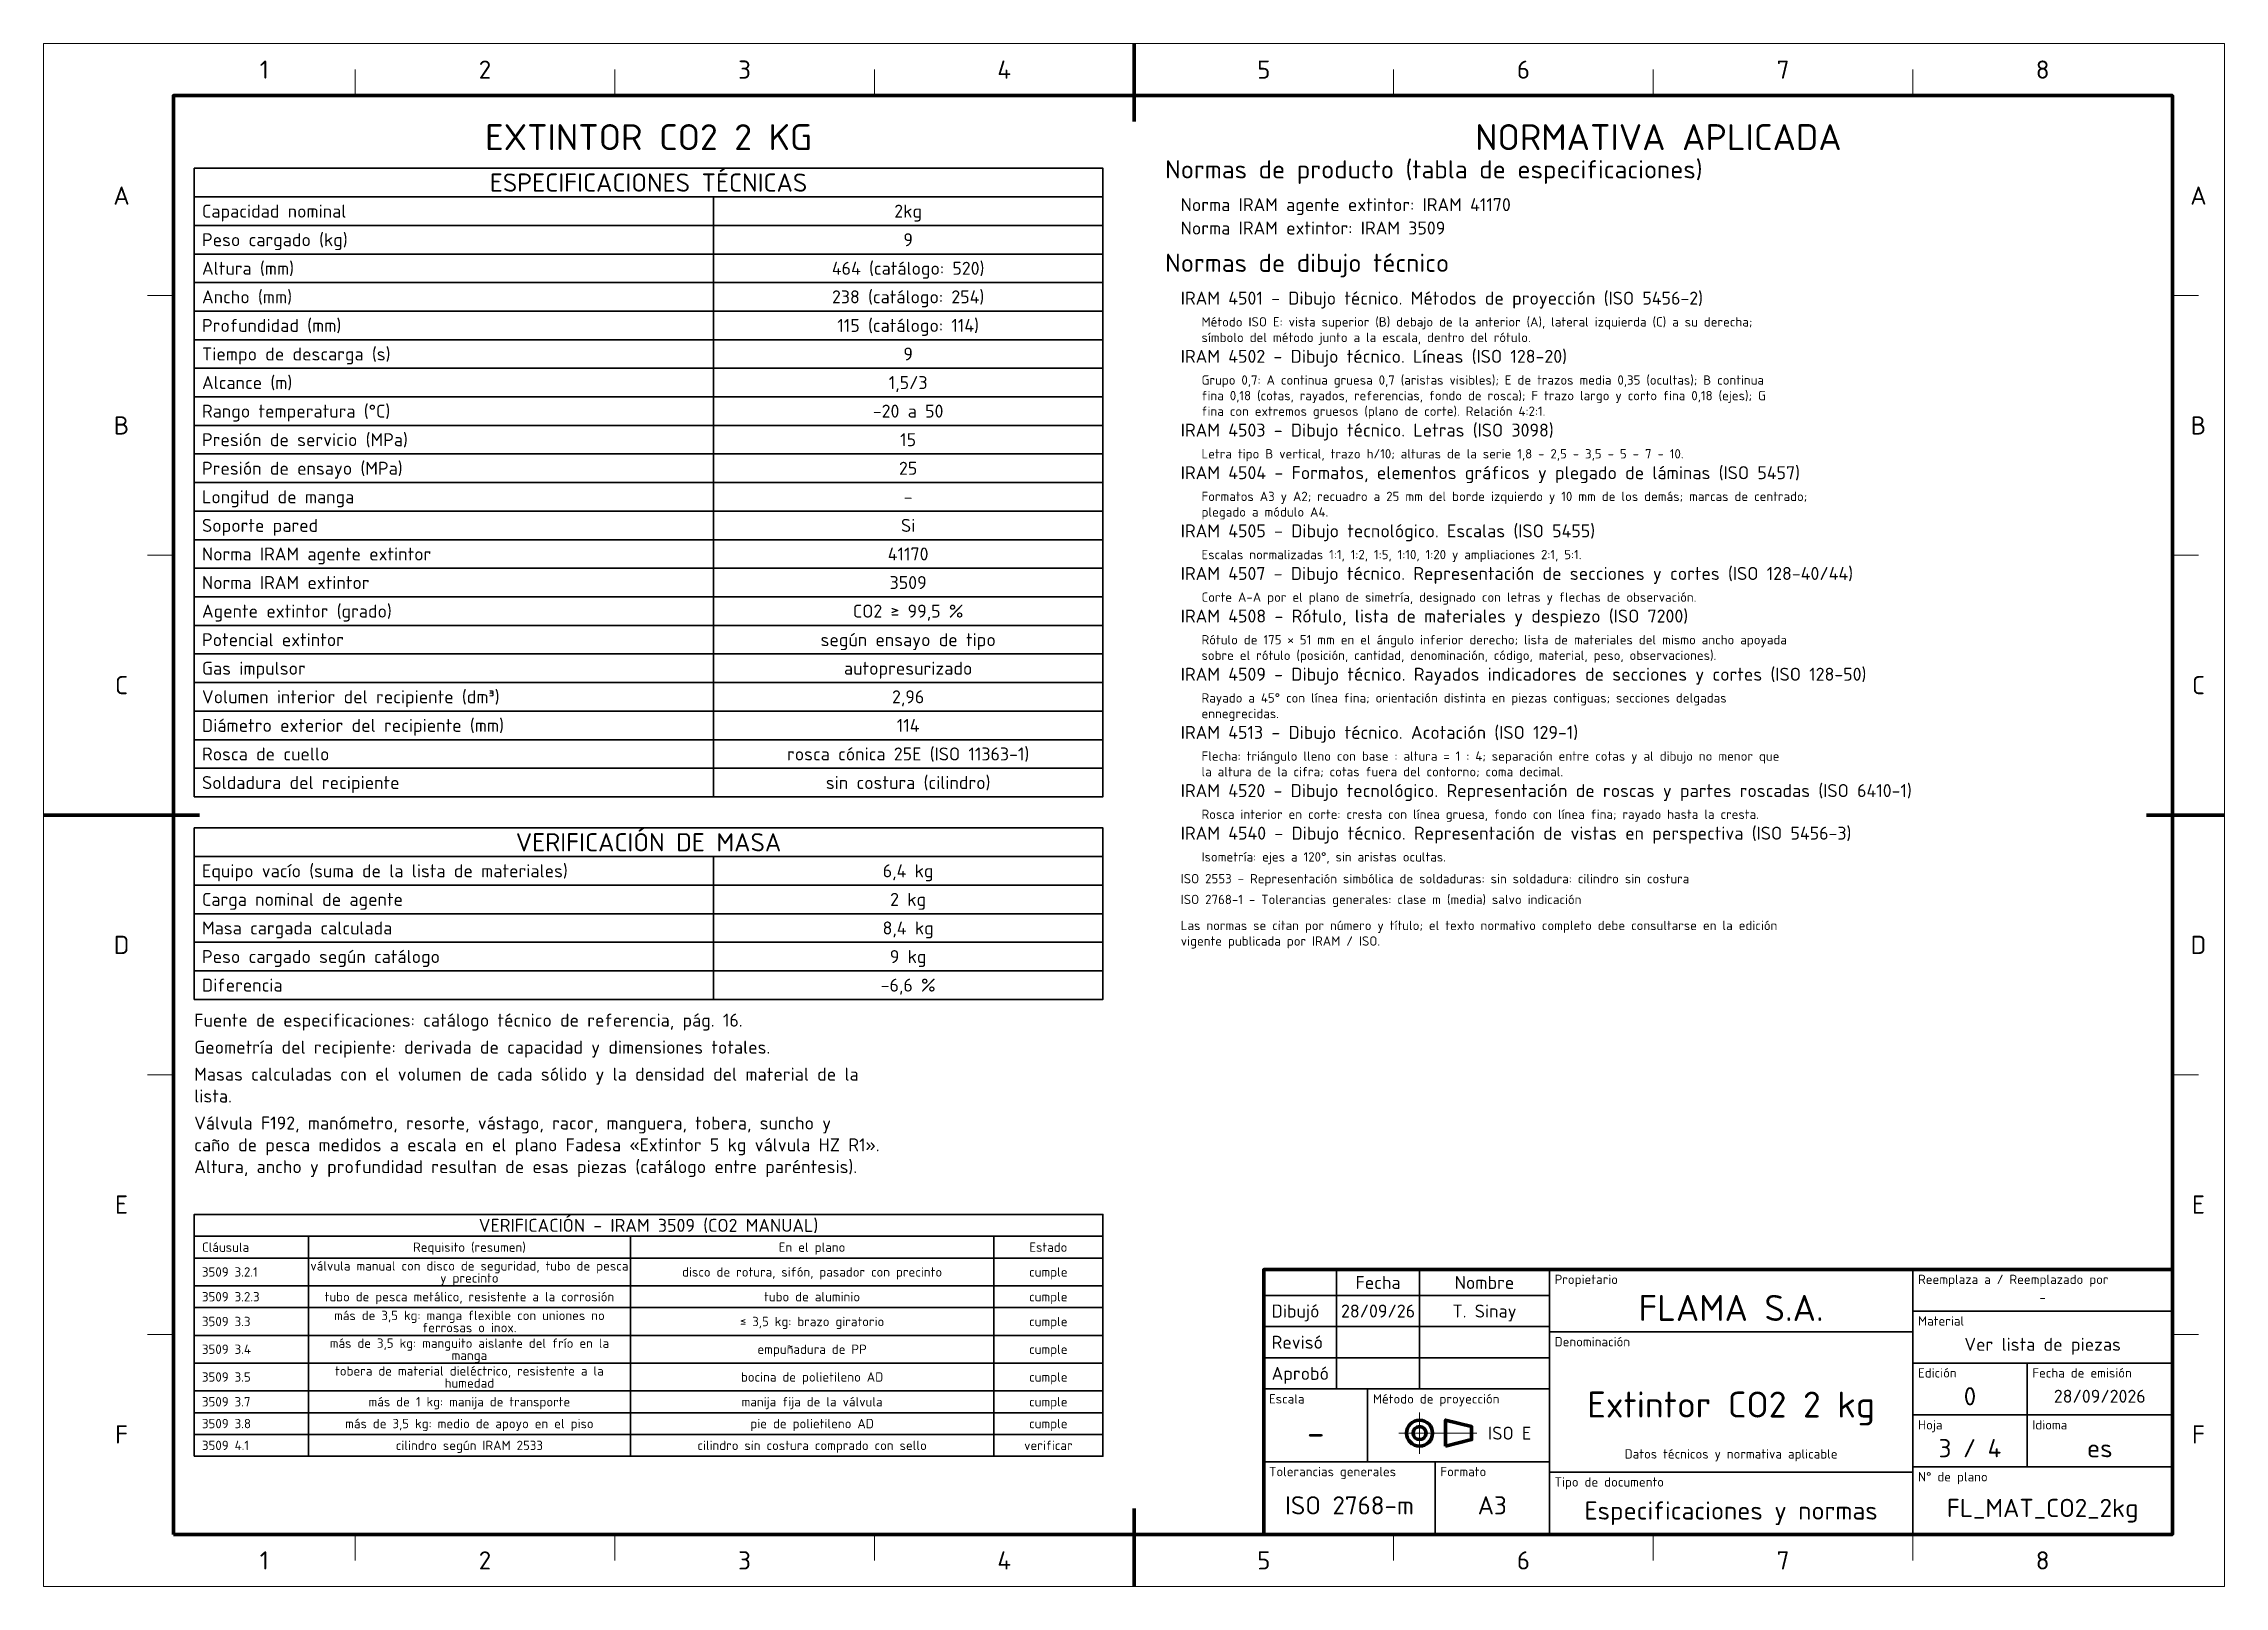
# Paper-space layout 'Hoja3_Especificaciones' of a CAD drawing. Header units: millimetres. Extents: x 0 to 420, y 0 to 297.
# The model-space entities are those that its viewports show. They can reach past a viewport. Long polylines and large blocks are cut down to what shows.
import ezdxf
from ezdxf.enums import TextEntityAlignment as Align

# ---------------------------------------------------------------- set-up
doc = ezdxf.new("R2010")
doc.units = ezdxf.units.MM
doc.linetypes.add('IRAM-F-TRAZO-PUNTO', pattern=[20, 15, -2, 1, -2])
for name, color, linetype, lineweight in [('01-VISIBLE', 7, 'CONTINUOUS', 70), ('03-EJE', 1, 'IRAM-F-TRAZO-PUNTO', 18), ('06-TEXTO', 7, 'CONTINUOUS', 25), ('07-RECUADRO', 7, 'CONTINUOUS', 70), ('08-FINA', 5, 'CONTINUOUS', 18), ('10-ROTULO', 7, 'CONTINUOUS', 35), ('11-TEXTO-ROTULO', 7, 'CONTINUOUS', 25)]:
    doc.layers.add(name, color=color, linetype=linetype, lineweight=lineweight)
doc.styles.add('ISO3098', font='isocpeur.ttf')

msp = doc.modelspace()

# ---------------------------------------------------------------- linework, layer by layer
at = {"layer": '01-VISIBLE'}
msp.add_lwpolyline([(1578, 27), (1583, 28.25), (1583, 30.75), (1578, 32)], close=True, dxfattribs=at)
for radius in [2.5, 1.25]:
    msp.add_circle((1573, 29.5), radius, dxfattribs=at)
at = {"layer": '03-EJE'}
for p, q in [((1569, 29.5), (1584.5, 29.5)), ((1573, 25.5), (1573, 33.5))]:
    msp.add_line(p, q, dxfattribs=at)
at = {"layer": '07-RECUADRO'}
for p, q in [((1518, 297), (1518, 282)), ((1308, 148.5), (1338, 148.5)), ((1728, 148.5), (1713, 148.5)), ((1518, 0), (1518, 15))]:
    msp.add_line(p, q, dxfattribs=at)
for points in [[(1333, 10), (1718, 10), (1718, 287), (1333, 287)], [(1543, 10), (1718, 10), (1718, 61), (1543, 61)]]:
    msp.add_lwpolyline(points, close=True, dxfattribs=at)
at = {"layer": '08-FINA'}
for p, q in [((1368, 287), (1368, 292)), ((1418, 287), (1418, 292)), ((1468, 287), (1468, 292)), ((1568, 287), (1568, 292)), ((1618, 287), (1618, 292)), ((1668, 287), (1668, 292)), ((1333, 248.5), (1328, 248.5)), ((1718, 248.5), (1723, 248.5)), ((1333, 198.5), (1328, 198.5)), ((1718, 198.5), (1723, 198.5)), ((1333, 98.5), (1328, 98.5)), ((1718, 98.5), (1723, 98.5)), ((1333, 48.5), (1328, 48.5)), ((1718, 48.5), (1723, 48.5)), ((1368, 10), (1368, 5)), ((1418, 10), (1418, 5)), ((1468, 10), (1468, 5)), ((1568, 10), (1568, 5)), ((1618, 10), (1618, 5)), ((1668, 10), (1668, 5))]:
    msp.add_line(p, q, dxfattribs=at)
msp.add_lwpolyline([(1308, 0), (1728, 0), (1728, 297), (1308, 297)], close=True, dxfattribs=at)
at = {"layer": '10-ROTULO'}
for points in [[(1337, 267.5), (1512, 267.5), (1512, 273), (1337, 273)], [(1337, 262), (1437, 262), (1437, 267.5), (1337, 267.5)], [(1437, 262), (1512, 262), (1512, 267.5), (1437, 267.5)], [(1337, 256.5), (1437, 256.5), (1437, 262), (1337, 262)], [(1437, 256.5), (1512, 256.5), (1512, 262), (1437, 262)], [(1337, 251), (1437, 251), (1437, 256.5), (1337, 256.5)], [(1437, 251), (1512, 251), (1512, 256.5), (1437, 256.5)], [(1337, 245.5), (1437, 245.5), (1437, 251), (1337, 251)], [(1437, 245.5), (1512, 245.5), (1512, 251), (1437, 251)], [(1337, 240), (1437, 240), (1437, 245.5), (1337, 245.5)], [(1437, 240), (1512, 240), (1512, 245.5), (1437, 245.5)], [(1337, 234.5), (1437, 234.5), (1437, 240), (1337, 240)], [(1437, 234.5), (1512, 234.5), (1512, 240), (1437, 240)], [(1337, 229), (1437, 229), (1437, 234.5), (1337, 234.5)], [(1437, 229), (1512, 229), (1512, 234.5), (1437, 234.5)], [(1337, 223.5), (1437, 223.5), (1437, 229), (1337, 229)], [(1437, 223.5), (1512, 223.5), (1512, 229), (1437, 229)], [(1337, 218), (1437, 218), (1437, 223.5), (1337, 223.5)], [(1437, 218), (1512, 218), (1512, 223.5), (1437, 223.5)], [(1337, 212.5), (1437, 212.5), (1437, 218), (1337, 218)], [(1437, 212.5), (1512, 212.5), (1512, 218), (1437, 218)], [(1337, 207), (1437, 207), (1437, 212.5), (1337, 212.5)], [(1437, 207), (1512, 207), (1512, 212.5), (1437, 212.5)], [(1337, 201.5), (1437, 201.5), (1437, 207), (1337, 207)], [(1437, 201.5), (1512, 201.5), (1512, 207), (1437, 207)], [(1337, 196), (1437, 196), (1437, 201.5), (1337, 201.5)], [(1437, 196), (1512, 196), (1512, 201.5), (1437, 201.5)], [(1337, 190.5), (1437, 190.5), (1437, 196), (1337, 196)], [(1437, 190.5), (1512, 190.5), (1512, 196), (1437, 196)], [(1337, 185), (1437, 185), (1437, 190.5), (1337, 190.5)], [(1437, 185), (1512, 185), (1512, 190.5), (1437, 190.5)], [(1337, 179.5), (1437, 179.5), (1437, 185), (1337, 185)], [(1437, 179.5), (1512, 179.5), (1512, 185), (1437, 185)], [(1337, 174), (1437, 174), (1437, 179.5), (1337, 179.5)], [(1437, 174), (1512, 174), (1512, 179.5), (1437, 179.5)], [(1337, 168.5), (1437, 168.5), (1437, 174), (1337, 174)], [(1437, 168.5), (1512, 168.5), (1512, 174), (1437, 174)], [(1337, 163), (1437, 163), (1437, 168.5), (1337, 168.5)], [(1437, 163), (1512, 163), (1512, 168.5), (1437, 168.5)], [(1337, 157.5), (1437, 157.5), (1437, 163), (1337, 163)], [(1437, 157.5), (1512, 157.5), (1512, 163), (1437, 163)], [(1337, 152), (1437, 152), (1437, 157.5), (1337, 157.5)], [(1437, 152), (1512, 152), (1512, 157.5), (1437, 157.5)], [(1337, 140.5), (1512, 140.5), (1512, 146), (1337, 146)], [(1337, 135), (1437, 135), (1437, 140.5), (1337, 140.5)], [(1437, 135), (1512, 135), (1512, 140.5), (1437, 140.5)], [(1337, 129.5), (1437, 129.5), (1437, 135), (1337, 135)], [(1437, 129.5), (1512, 129.5), (1512, 135), (1437, 135)], [(1337, 124), (1437, 124), (1437, 129.5), (1337, 129.5)], [(1437, 124), (1512, 124), (1512, 129.5), (1437, 129.5)], [(1337, 118.5), (1437, 118.5), (1437, 124), (1337, 124)], [(1437, 118.5), (1512, 118.5), (1512, 124), (1437, 124)], [(1337, 113), (1437, 113), (1437, 118.5), (1337, 118.5)], [(1437, 113), (1512, 113), (1512, 118.5), (1437, 118.5)], [(1337, 67.4), (1512, 67.4), (1512, 71.6), (1337, 71.6)], [(1337, 63.2), (1359, 63.2), (1359, 67.4), (1337, 67.4)], [(1359, 63.2), (1421, 63.2), (1421, 67.4), (1359, 67.4)], [(1421, 63.2), (1491, 63.2), (1491, 67.4), (1421, 67.4)], [(1491, 63.2), (1512, 63.2), (1512, 67.4), (1491, 67.4)], [(1337, 57.86), (1359, 57.86), (1359, 63.2), (1337, 63.2)], [(1359, 57.86), (1421, 57.86), (1421, 63.2), (1359, 63.2)], [(1421, 57.86), (1491, 57.86), (1491, 63.2), (1421, 63.2)], [(1491, 57.86), (1512, 57.86), (1512, 63.2), (1491, 63.2)], [(1543, 56), (1557, 56), (1557, 61), (1543, 61)], [(1557, 56), (1573, 56), (1573, 61), (1557, 61)], [(1573, 56), (1598, 56), (1598, 61), (1573, 61)], [(1598, 49), (1668, 49), (1668, 61), (1598, 61)], [(1668, 53), (1718, 53), (1718, 61), (1668, 61)], [(1337, 53.66), (1359, 53.66), (1359, 57.86), (1337, 57.86)], [(1359, 53.66), (1421, 53.66), (1421, 57.86), (1359, 57.86)], [(1421, 53.66), (1491, 53.66), (1491, 57.86), (1421, 57.86)], [(1491, 53.66), (1512, 53.66), (1512, 57.86), (1491, 57.86)], [(1543, 50), (1557, 50), (1557, 56), (1543, 56)], [(1557, 50), (1573, 50), (1573, 56), (1557, 56)], [(1573, 50), (1598, 50), (1598, 56), (1573, 56)], [(1337, 48.32), (1359, 48.32), (1359, 53.66), (1337, 53.66)], [(1359, 48.32), (1421, 48.32), (1421, 53.66), (1359, 53.66)], [(1421, 48.32), (1491, 48.32), (1491, 53.66), (1421, 53.66)], [(1491, 48.32), (1512, 48.32), (1512, 53.66), (1491, 53.66)], [(1668, 43), (1718, 43), (1718, 53), (1668, 53)], [(1337, 42.98), (1359, 42.98), (1359, 48.32), (1337, 48.32)], [(1359, 42.98), (1421, 42.98), (1421, 48.32), (1359, 48.32)], [(1421, 42.98), (1491, 42.98), (1491, 48.32), (1421, 48.32)], [(1491, 42.98), (1512, 42.98), (1512, 48.32), (1491, 48.32)], [(1543, 44), (1557, 44), (1557, 50), (1543, 50)], [(1557, 44), (1573, 44), (1573, 50), (1557, 50)], [(1573, 44), (1598, 44), (1598, 50), (1573, 50)], [(1598, 22), (1668, 22), (1668, 49), (1598, 49)], [(1337, 37.64), (1359, 37.64), (1359, 42.98), (1337, 42.98)], [(1359, 37.64), (1421, 37.64), (1421, 42.98), (1359, 42.98)], [(1421, 37.64), (1491, 37.64), (1491, 42.98), (1421, 42.98)], [(1491, 37.64), (1512, 37.64), (1512, 42.98), (1491, 42.98)], [(1543, 38), (1557, 38), (1557, 44), (1543, 44)], [(1557, 38), (1573, 38), (1573, 44), (1557, 44)], [(1573, 38), (1598, 38), (1598, 44), (1573, 44)], [(1668, 33), (1690, 33), (1690, 43), (1668, 43)], [(1690, 33), (1718, 33), (1718, 43), (1690, 43)], [(1543, 24), (1563, 24), (1563, 38), (1543, 38)], [(1563, 24), (1598, 24), (1598, 38), (1563, 38)], [(1337, 33.44), (1359, 33.44), (1359, 37.64), (1337, 37.64)], [(1359, 33.44), (1421, 33.44), (1421, 37.64), (1359, 37.64)], [(1421, 33.44), (1491, 33.44), (1491, 37.64), (1421, 37.64)], [(1491, 33.44), (1512, 33.44), (1512, 37.64), (1491, 37.64)], [(1337, 29.24), (1359, 29.24), (1359, 33.44), (1337, 33.44)], [(1359, 29.24), (1421, 29.24), (1421, 33.44), (1359, 33.44)], [(1421, 29.24), (1491, 29.24), (1491, 33.44), (1421, 33.44)], [(1491, 29.24), (1512, 29.24), (1512, 33.44), (1491, 33.44)], [(1668, 23), (1690, 23), (1690, 33), (1668, 33)], [(1690, 23), (1718, 23), (1718, 33), (1690, 33)], [(1337, 25.04), (1359, 25.04), (1359, 29.24), (1337, 29.24)], [(1359, 25.04), (1421, 25.04), (1421, 29.24), (1359, 29.24)], [(1421, 25.04), (1491, 25.04), (1491, 29.24), (1421, 29.24)], [(1491, 25.04), (1512, 25.04), (1512, 29.24), (1491, 29.24)], [(1543, 10), (1576, 10), (1576, 24), (1543, 24)], [(1576, 10), (1598, 10), (1598, 24), (1576, 24)], [(1598, 10), (1668, 10), (1668, 22), (1598, 22)], [(1668, 10), (1718, 10), (1718, 23), (1668, 23)]]:
    msp.add_lwpolyline(points, close=True, dxfattribs=at)

# ---------------------------------------------------------------- texts
at = {"layer": '06-TEXTO', "style": 'ISO3098'}
for s, height, p in [('1', 3.5, (1350.5, 292)), ('2', 3.5, (1393, 292)), ('3', 3.5, (1443, 292)), ('4', 3.5, (1493, 292)), ('5', 3.5, (1543, 292)), ('6', 3.5, (1593, 292)), ('7', 3.5, (1643, 292)), ('8', 3.5, (1693, 292)), ('EXTINTOR CO2 2 KG', 5, (1424.5, 279)), ('NORMATIVA APLICADA', 5, (1619, 279)), ('ESPECIFICACIONES TÉCNICAS', 3.5, (1424.5, 270.25)), ('A', 3.5, (1323, 267.75)), ('A', 3.5, (1723, 267.75)), ('2kg', 2.5, (1474.5, 264.75)), ('9', 2.5, (1474.5, 259.25)), ('464 (catálogo: 520)', 2.5, (1474.5, 253.75)), ('238 (catálogo: 254)', 2.5, (1474.5, 248.25)), ('115 (catálogo: 114)', 2.5, (1474.5, 242.75)), ('9', 2.5, (1474.5, 237.25)), ('1,5/3', 2.5, (1474.5, 231.75)), ('-20 a 50', 2.5, (1474.5, 226.25)), ('B', 3.5, (1323, 223.5)), ('B', 3.5, (1723, 223.5)), ('15', 2.5, (1474.5, 220.75)), ('25', 2.5, (1474.5, 215.25)), ('-', 2.5, (1474.5, 209.75)), ('Si', 2.5, (1474.5, 204.25)), ('41170', 2.5, (1474.5, 198.75)), ('3509', 2.5, (1474.5, 193.25)), ('CO2 ≥ 99,5 %', 2.5, (1474.5, 187.75)), ('según ensayo de tipo', 2.5, (1474.5, 182.25)), ('autopresurizado', 2.5, (1474.5, 176.75)), ('C', 3.5, (1323, 173.5)), ('2,96', 2.5, (1474.5, 171.25)), ('C', 3.5, (1723, 173.5)), ('114', 2.5, (1474.5, 165.75)), ('rosca cónica 25E (ISO 11363-1)', 2.5, (1474.5, 160.25)), ('sin costura (cilindro)', 2.5, (1474.5, 154.75)), ('VERIFICACIÓN DE MASA', 3.5, (1424.5, 143.25)), ('6,4 kg', 2.5, (1474.5, 137.75)), ('2 kg', 2.5, (1474.5, 132.25)), ('8,4 kg', 2.5, (1474.5, 126.75)), ('D', 3.5, (1323, 123.5)), ('9 kg', 2.5, (1474.5, 121.25)), ('D', 3.5, (1723, 123.5)), ('-6,6 %', 2.5, (1474.5, 115.75)), ('E', 3.5, (1323, 73.5)), ('VERIFICACIÓN - IRAM 3509 (CO2 MANUAL)', 2.5, (1424.5, 69.5)), ('E', 3.5, (1723, 73.5)), ('Requisito (resumen)', 1.8, (1390, 65.3)), ('En el plano', 1.8, (1456, 65.3)), ('Estado', 1.8, (1501.5, 65.3)), ('válvula manual con disco de seguridad, tubo de pesca', 1.8, (1390, 61.7)), ('y precinto', 1.8, (1390, 59.36)), ('disco de rotura, sifón, pasador con precinto', 1.8, (1456, 60.53)), ('cumple', 1.8, (1501.5, 60.53)), ('tubo de pesca metálico, resistente a la corrosión', 1.8, (1390, 55.76)), ('tubo de aluminio', 1.8, (1456, 55.76)), ('cumple', 1.8, (1501.5, 55.76)), ('más de 3,5 kg: manga flexible con uniones no', 1.8, (1390, 52.16)), ('ferrosas o inox.', 1.8, (1390, 49.82)), ('≤ 3,5 kg: brazo giratorio', 1.8, (1456, 50.99)), ('cumple', 1.8, (1501.5, 50.99)), ('más de 3,5 kg: manguito aislante del frío en la', 1.8, (1390, 46.82)), ('empuñadura de PP', 1.8, (1456, 45.65)), ('cumple', 1.8, (1501.5, 45.65)), ('tobera de material dieléctrico, resistente a la', 1.8, (1390, 41.48)), ('manga', 1.8, (1390, 44.48)), ('humedad', 1.8, (1390, 39.14)), ('bocina de polietileno AD', 1.8, (1456, 40.31)), ('cumple', 1.8, (1501.5, 40.31)), ('más de 1 kg: manija de transporte', 1.8, (1390, 35.54)), ('manija fija de la válvula', 1.8, (1456, 35.54)), ('cumple', 1.8, (1501.5, 35.54)), ('F', 3.5, (1323, 29.25)), ('más de 3,5 kg: medio de apoyo en el piso', 1.8, (1390, 31.34)), ('pie de polietileno AD', 1.8, (1456, 31.34)), ('cumple', 1.8, (1501.5, 31.34)), ('F', 3.5, (1723, 29.25)), ('cilindro según IRAM 2533', 1.8, (1390, 27.14)), ('cilindro sin costura comprado con sello', 1.8, (1456, 27.14)), ('verificar', 1.8, (1501.5, 27.14)), ('1', 3.5, (1350.5, 5)), ('2', 3.5, (1393, 5)), ('3', 3.5, (1443, 5)), ('4', 3.5, (1493, 5)), ('5', 3.5, (1543, 5)), ('6', 3.5, (1593, 5)), ('7', 3.5, (1643, 5)), ('8', 3.5, (1693, 5))]:
    msp.add_text(s, height=height, dxfattribs=at).set_placement(p, align=Align.MIDDLE_CENTER)
for s, height, p in [('Normas de producto (tabla de especificaciones)', 3.5, (1524, 270)), ('Norma IRAM agente extintor: IRAM 41170', 2.5, (1527, 264)), ('Norma IRAM extintor: IRAM 3509', 2.5, (1527, 259.5)), ('Normas de dibujo técnico', 3.5, (1524, 252)), ('IRAM 4501 - Dibujo técnico. Métodos de proyección (ISO 5456-2)', 2.5, (1527, 246)), ('Método ISO E: vista superior (B) debajo de la anterior (A), lateral izquierda (C) a su derecha;', 1.8, (1531, 242)), ('símbolo del método junto a la escala, dentro del rótulo.', 1.8, (1531, 239)), ('IRAM 4502 - Dibujo técnico. Líneas (ISO 128-20)', 2.5, (1527, 234.8)), ('Grupo 0,7: A continua gruesa 0,7 (aristas visibles); E de trazos media 0,35 (ocultas); B continua', 1.8, (1531, 230.8)), ('fina 0,18 (cotas, rayados, referencias, fondo de rosca); F trazo largo y corto fina 0,18 (ejes); G', 1.8, (1531, 227.8)), ('fina con extremos gruesos (plano de corte). Relación 4:2:1.', 1.8, (1531, 224.8)), ('IRAM 4503 - Dibujo técnico. Letras (ISO 3098)', 2.5, (1527, 220.6)), ('Letra tipo B vertical, trazo h/10; alturas de la serie 1,8 - 2,5 - 3,5 - 5 - 7 - 10.', 1.8, (1531, 216.6)), ('IRAM 4504 - Formatos, elementos gráficos y plegado de láminas (ISO 5457)', 2.5, (1527, 212.4)), ('Formatos A3 y A2; recuadro a 25 mm del borde izquierdo y 10 mm de los demás; marcas de centrado;', 1.8, (1531, 208.4)), ('plegado a módulo A4.', 1.8, (1531, 205.4)), ('IRAM 4505 - Dibujo tecnológico. Escalas (ISO 5455)', 2.5, (1527, 201.2)), ('Escalas normalizadas 1:1, 1:2, 1:5, 1:10, 1:20 y ampliaciones 2:1, 5:1.', 1.8, (1531, 197.2)), ('IRAM 4507 - Dibujo técnico. Representación de secciones y cortes (ISO 128-40/44)', 2.5, (1527, 193)), ('Corte A-A por el plano de simetría, designado con letras y flechas de observación.', 1.8, (1531, 189)), ('IRAM 4508 - Rótulo, lista de materiales y despiezo (ISO 7200)', 2.5, (1527, 184.8)), ('Rótulo de 175 × 51 mm en el ángulo inferior derecho; lista de materiales del mismo ancho apoyada', 1.8, (1531, 180.8)), ('IRAM 4509 - Dibujo técnico. Rayados indicadores de secciones y cortes (ISO 128-50)', 2.5, (1527, 173.6)), ('sobre el rótulo (posición, cantidad, denominación, código, material, peso, observaciones).', 1.8, (1531, 177.8)), ('ennegrecidas.', 1.8, (1531, 166.6)), ('Rayado a 45° con línea fina; orientación distinta en piezas contiguas; secciones delgadas', 1.8, (1531, 169.6)), ('IRAM 4513 - Dibujo técnico. Acotación (ISO 129-1)', 2.5, (1527, 162.4)), ('Flecha: triángulo lleno con base : altura = 1 : 4; separación entre cotas y al dibujo no menor que', 1.8, (1531, 158.4)), ('la altura de la cifra; cotas fuera del contorno; coma decimal.', 1.8, (1531, 155.4)), ('IRAM 4520 - Dibujo tecnológico. Representación de roscas y partes roscadas (ISO 6410-1)', 2.5, (1527, 151.2)), ('Rosca interior en corte: cresta con línea gruesa, fondo con línea fina; rayado hasta la cresta.', 1.8, (1531, 147.2)), ('IRAM 4540 - Dibujo técnico. Representación de vistas en perspectiva (ISO 5456-3)', 2.5, (1527, 143)), ('Isometría: ejes a 120°, sin aristas ocultas.', 1.8, (1531, 139)), ('ISO 2553 - Representación simbólica de soldaduras: sin soldadura: cilindro sin costura', 1.8, (1527, 134.8)), ('ISO 2768-1 - Tolerancias generales: clase m (media) salvo indicación', 1.8, (1527, 130.8)), ('Las normas se citan por número y título; el texto normativo completo debe consultarse en la edición', 1.8, (1527, 125.8)), ('vigente publicada por IRAM / ISO.', 1.8, (1527, 122.8)), ('Fuente de especificaciones: catálogo técnico de referencia, pág. 16.', 2.5, (1337, 107)), ('Geometría del recipiente: derivada de capacidad y dimensiones totales.', 2.5, (1337, 101.8)), ('Masas calculadas con el volumen de cada sólido y la densidad del material de la', 2.5, (1337, 96.6)), ('lista.', 2.5, (1337, 92.4)), ('Válvula F192, manómetro, resorte, vástago, racor, manguera, tobera, suncho y', 2.5, (1337, 87.2)), ('caño de pesca medidos a escala en el plano Fadesa «Extintor 5 kg válvula HZ R1».', 2.5, (1337, 83)), ('Altura, ancho y profundidad resultan de esas piezas (catálogo entre paréntesis).', 2.5, (1337, 78.8))]:
    msp.add_text(s, height=height, dxfattribs=at).set_placement(p, align=Align.BOTTOM_LEFT)
for s, height, p in [('Capacidad nominal', 2.5, (1338.5, 264.75)), ('Peso cargado (kg)', 2.5, (1338.5, 259.25)), ('Altura (mm)', 2.5, (1338.5, 253.75)), ('Ancho (mm)', 2.5, (1338.5, 248.25)), ('Profundidad (mm)', 2.5, (1338.5, 242.75)), ('Tiempo de descarga (s)', 2.5, (1338.5, 237.25)), ('Alcance (m)', 2.5, (1338.5, 231.75)), ('Rango temperatura (°C)', 2.5, (1338.5, 226.25)), ('Presión de servicio (MPa)', 2.5, (1338.5, 220.75)), ('Presión de ensayo (MPa)', 2.5, (1338.5, 215.25)), ('Longitud de manga', 2.5, (1338.5, 209.75)), ('Soporte pared', 2.5, (1338.5, 204.25)), ('Norma IRAM agente extintor', 2.5, (1338.5, 198.75)), ('Norma IRAM extintor', 2.5, (1338.5, 193.25)), ('Agente extintor (grado)', 2.5, (1338.5, 187.75)), ('Potencial extintor', 2.5, (1338.5, 182.25)), ('Gas impulsor', 2.5, (1338.5, 176.75)), ('Volumen interior del recipiente (dm³)', 2.5, (1338.5, 171.25)), ('Diámetro exterior del recipiente (mm)', 2.5, (1338.5, 165.75)), ('Rosca de cuello', 2.5, (1338.5, 160.25)), ('Soldadura del recipiente', 2.5, (1338.5, 154.75)), ('Equipo vacío (suma de la lista de materiales)', 2.5, (1338.5, 137.75)), ('Carga nominal de agente', 2.5, (1338.5, 132.25)), ('Masa cargada calculada', 2.5, (1338.5, 126.75)), ('Peso cargado según catálogo', 2.5, (1338.5, 121.25)), ('Diferencia', 2.5, (1338.5, 115.75)), ('Cláusula', 1.8, (1338.5, 65.3)), ('3509 3.2.1', 1.8, (1338.5, 60.53)), ('3509 3.2.3', 1.8, (1338.5, 55.76)), ('3509 3.3', 1.8, (1338.5, 50.99)), ('3509 3.4', 1.8, (1338.5, 45.65)), ('3509 3.5', 1.8, (1338.5, 40.31)), ('3509 3.7', 1.8, (1338.5, 35.54)), ('3509 3.8', 1.8, (1338.5, 31.34)), ('3509 4.1', 1.8, (1338.5, 27.14))]:
    msp.add_text(s, height=height, dxfattribs=at).set_placement(p, align=Align.MIDDLE_LEFT)
at = {"layer": '11-TEXTO-ROTULO', "style": 'ISO3098'}
for s, height, p in [('Fecha', 2.5, (1565, 58.5)), ('Nombre', 2.5, (1585.5, 58.5)), ('FLAMA S.A.', 5, (1633, 53.6)), ('-', 1.8, (1693, 55.6)), ('28/09/26', 2.5, (1565, 53)), ('T. Sinay', 2.5, (1585.5, 53)), ('Ver lista de piezas', 2.5, (1693, 46.6)), ('0', 3.5, (1679, 36.6)), ('28/09/2026', 2.5, (1704, 36.6)), ('Extintor CO2 2 kg', 5, (1633, 35)), ('-', 5, (1553, 29.6)), ('Datos técnicos y normativa aplicable', 1.8, (1633, 25.5)), ('3 / 4', 3.5, (1679, 26.6)), ('es', 3.5, (1704, 26.6)), ('ISO 2768-m', 3.5, (1559.5, 15.6)), ('A3', 3.5, (1587, 15.6)), ('FL_MAT_CO2_2kg', 3.5, (1693, 15.1)), ('Especificaciones y normas', 3.5, (1633, 14.6))]:
    msp.add_text(s, height=height, dxfattribs=at).set_placement(p, align=Align.MIDDLE_CENTER)
for s, p in [('Propietario', (1599, 60)), ('Reemplaza a / Reemplazado por', (1669, 60)), ('Material', (1669, 52)), ('Denominación', (1599, 48)), ('Edición', (1669, 42)), ('Fecha de emisión', (1691, 42)), ('Escala', (1544, 37)), ('Método de proyección', (1564, 37)), ('Hoja', (1669, 32)), ('Idioma', (1691, 32)), ('Tolerancias generales', (1544, 23)), ('Formato', (1577, 23)), ('Tipo de documento', (1599, 21)), ('N° de plano', (1669, 22))]:
    msp.add_text(s, height=1.8, dxfattribs=at).set_placement(p, align=Align.TOP_LEFT)
for s, p in [('Dibujó', (1544.5, 53)), ('Revisó', (1544.5, 47)), ('Aprobó', (1544.5, 41))]:
    msp.add_text(s, height=2.5, dxfattribs=at).set_placement(p, align=Align.MIDDLE_LEFT)
msp.add_text('ISO E', height=2.5, dxfattribs=at).set_placement((1594.5, 29.5), align=Align.MIDDLE_RIGHT)

psp = doc.layouts.new('Hoja3_Especificaciones')

# ---------------------------------------------------------------- viewports
at = {"layer": 'VIEWPORTS'}
psp.add_viewport(center=(210, 148.5), size=(420, 297), view_center_point=(1518, 148.5), view_height=297, dxfattribs=at)

doc.saveas('drawing.dxf')
